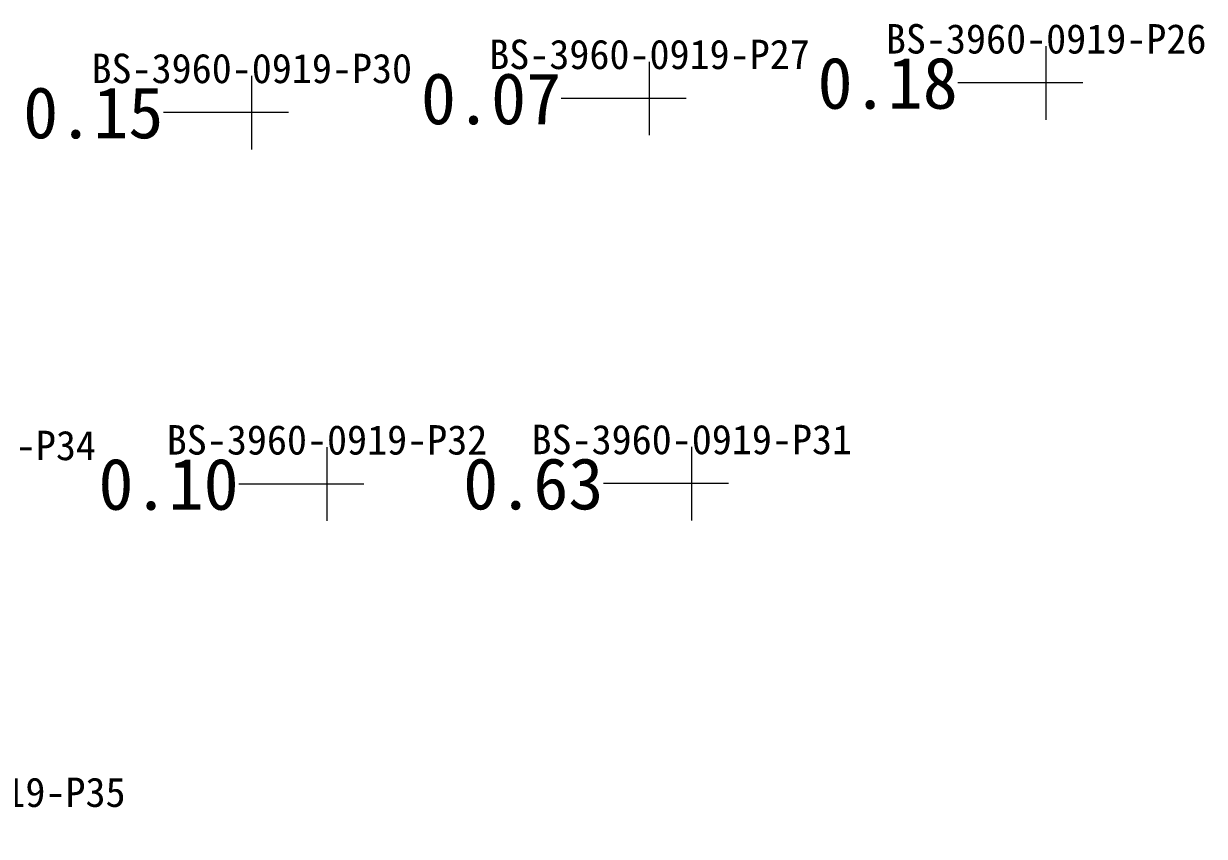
# Model space of a CAD drawing. Header units: inches. Extents: x 469979.2 to 470048.5, y 4349716 to 4349799.5.
# Drawn here: x 470009.54 to 470025.57, y 4349744.86 to 4349755.9 of the extents above; entities that cross this region are included whole.
import ezdxf
from ezdxf.enums import TextEntityAlignment as Align

# ---------------------------------------------------------------- set-up
doc = ezdxf.new("R2010")
doc.units = ezdxf.units.IN
doc.header["$MEASUREMENT"] = 0
for name, color, linetype, lineweight in [('点', 7, 'Continuous', 0), ('线条', 7, 'Continuous', 0), ('钻孔', 7, 'Continuous', 0)]:
    doc.layers.add(name, color=color, linetype=linetype, lineweight=lineweight)
doc.styles.add('3dmine_textStyle_3', font='', dxfattribs={"height": 1})
doc.styles.get('3dmine_textStyle_3').set_extended_font_data('SimSun-ExtB')

msp = doc.modelspace()

# ---------------------------------------------------------------- hatches: boundary and pattern name
at = {"layer": '钻孔', "linetype": 'Continuous', "lineweight": 0, "true_color": 0x808080, "extrusion": (0, 1, 0)}
for points in [[(-470024.424, 3949.85), (-470023.424, 3949.85), (-470023.424, 3960.85), (-470024.424, 3960.85)], [(-470019.037, 3949.664), (-470018.037, 3949.664), (-470018.037, 3960.664), (-470019.037, 3960.664)], [(-470013.635, 3949.571), (-470012.635, 3949.571), (-470012.635, 3960.571), (-470013.635, 3960.571)], [(-470014.657, 3949.661), (-470013.657, 3949.661), (-470013.657, 3960.661), (-470014.657, 3960.661)], [(-470009.744, 3949.693), (-470008.744, 3949.693), (-470008.744, 3960.693), (-470009.744, 3960.693)]]:
    msp.add_hatch(color=8, dxfattribs=at).paths.add_polyline_path(points, flags=0)
at = {"layer": '钻孔', "linetype": 'Continuous', "lineweight": 0, "true_color": 0x00ffff, "extrusion": (0, 1, 0)}
msp.add_hatch(color=4, dxfattribs=at).paths.add_polyline_path([(-470019.611, 3949.569), (-470018.611, 3949.569), (-470018.611, 3960.569), (-470019.611, 3960.569)], flags=0)

# ---------------------------------------------------------------- linework, layer by layer
at = {"layer": '点', "color": 138, "linetype": 'Continuous', "lineweight": 0, "true_color": 0x004c4c}
for points, elevation in [([(470023.424, 4349754.595), (470023.424, 4349755.595)], 3960.85), ([(470018.037, 4349754.384), (470018.037, 4349755.384)], 3960.664), ([(470012.635, 4349754.193), (470012.635, 4349755.193)], 3960.571), ([(470023.924, 4349755.095), (470022.924, 4349755.095)], 3960.85), ([(470018.537, 4349754.884), (470017.537, 4349754.884)], 3960.664), ([(470013.135, 4349754.693), (470012.135, 4349754.693)], 3960.571), ([(470013.657, 4349749.147), (470013.657, 4349750.147)], 3960.661), ([(470018.611, 4349749.152), (470018.611, 4349750.152)], 3960.569), ([(470014.157, 4349749.647), (470013.157, 4349749.647)], 3960.661), ([(470019.111, 4349749.652), (470018.111, 4349749.652)], 3960.569)]:
    msp.add_lwpolyline(points, dxfattribs=dict(at, elevation=elevation))
at = {"layer": '线条', "color": 138, "linetype": 'Continuous', "lineweight": 0, "true_color": 0x004c4c}
for points, elevation in [([(470023.424, 4349755.095), (470023.424, 4349755.095), (470023.424, 4349755.095)], 3960.85), ([(470018.037, 4349754.884), (470018.037, 4349754.884), (470018.037, 4349754.884)], 3960.664), ([(470012.635, 4349754.693), (470012.635, 4349754.693), (470012.635, 4349754.693)], 3960.571), ([(470013.657, 4349749.647), (470013.657, 4349749.647), (470013.657, 4349749.647)], 3960.661), ([(470018.611, 4349749.652), (470018.611, 4349749.652), (470018.611, 4349749.652)], 3960.569)]:
    msp.add_lwpolyline(points, dxfattribs=dict(at, elevation=elevation))
at = {"layer": '钻孔', "color": 8, "linetype": 'Continuous', "lineweight": 0, "true_color": 0x808080}
for points, elevation in [([(470023.424, 4349755.095), (470022.224, 4349755.095)], 3960.85), ([(470023.424, 4349755.095), (470022.224, 4349755.095)], 3949.85), ([(470018.037, 4349754.884), (470016.837, 4349754.884)], 3960.664), ([(470018.037, 4349754.884), (470016.837, 4349754.884)], 3949.664), ([(470012.635, 4349754.693), (470011.435, 4349754.693)], 3960.571), ([(470012.635, 4349754.693), (470011.435, 4349754.693)], 3949.571), ([(470013.657, 4349749.647), (470012.457, 4349749.647)], 3960.661), ([(470013.657, 4349749.647), (470012.457, 4349749.647)], 3949.661)]:
    msp.add_lwpolyline(points, dxfattribs=dict(at, elevation=elevation))
at = {"layer": '钻孔', "color": 4, "linetype": 'Continuous', "lineweight": 0, "true_color": 0x00ffff}
for elevation in [3960.569, 3949.569]:
    msp.add_lwpolyline([(470018.611, 4349749.652), (470017.411, 4349749.652)], dxfattribs=dict(at, elevation=elevation))

# ---------------------------------------------------------------- texts
at = {"layer": '钻孔', "color": 138, "linetype": 'Continuous', "lineweight": 0, "true_color": 0x004c4c, "style": '3dmine_textStyle_3'}
for s, p in [('BS-3960-0919-P26', (470023.424, 4349755.495, 3960.85)), ('BS-3960-0919-P27', (470018.037, 4349755.284, 3960.664)), ('BS-3960-0919-P30', (470012.635, 4349755.093, 3960.571)), ('BS-3960-0919-P32', (470013.657, 4349750.047, 3960.661)), ('BS-3960-0919-P31', (470018.611, 4349750.052, 3960.569)), ('BS-3960-0919-P34', (470008.342, 4349749.971, 3960.875)), ('BS-3960-0919-P35', (470008.744, 4349745.26, 3960.693))]:
    msp.add_text(s, height=0.4, dxfattribs=at).set_placement(p, align=Align.CENTER)
at = {"layer": '钻孔', "color": 8, "linetype": 'Continuous', "lineweight": 0, "true_color": 0x808080, "style": '3dmine_textStyle_3'}
for s, p in [('0.18', (470022.224, 4349755.095, 3955.35)), ('0.07', (470016.837, 4349754.884, 3955.164)), ('0.15', (470011.435, 4349754.693, 3955.071)), ('0.10', (470012.457, 4349749.647, 3955.161))]:
    msp.add_text(s, height=0.7, dxfattribs=at).set_placement(p, align=Align.MIDDLE_RIGHT)
at = {"layer": '钻孔', "color": 4, "linetype": 'Continuous', "lineweight": 0, "true_color": 0x00ffff, "style": '3dmine_textStyle_3'}
msp.add_text('0.63', height=0.7, dxfattribs=at).set_placement((470017.411, 4349749.652, 3955.069), align=Align.MIDDLE_RIGHT)

doc.saveas('drawing.dxf')
